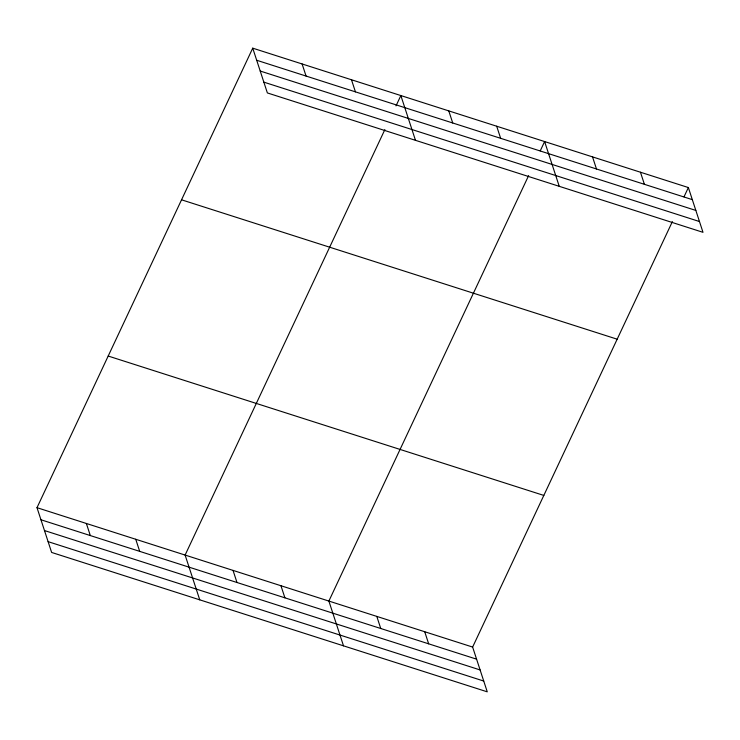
<?xml version="1.0" encoding="UTF-8"?>
<svg xmlns="http://www.w3.org/2000/svg" width="740" height="740" viewBox="0 0 740 740"><rect width="100%" height="100%" fill="white"/><g stroke="black" fill="none" stroke-linecap="round" stroke-linejoin="round"><path stroke-width="1.11" d="M672.383 221.593L472.629 647.065L487.262 691.835L51.634 552.447L37 507.677L252.738 48.165L688.366 187.553L703 232.323L267.371 92.935L252.738 48.165M384.874 129.602L185.111 555.074L199.745 599.835M396.011 105.876L400.849 95.562L415.482 140.322M528.628 175.602L328.875 601.065L343.508 645.835M540.255 150.84L544.612 141.553L559.246 186.323M684.01 196.84L688.366 187.553M256.688 60.255L692.316 199.643M260.212 71.04L695.841 210.428M263.847 82.149L699.476 221.538M181.541 199.809L617.179 339.197M108.197 356.042L543.826 495.43M37 507.677L472.629 647.065M40.95 519.767L476.588 659.164M44.474 530.552L480.112 669.941M48.109 541.662L483.738 681.05M640.452 172.226L644.401 184.316M592.527 156.889L596.477 168.979M496.688 126.226L500.647 138.315M448.773 110.889L452.723 122.979M351.482 79.763L355.431 91.853M302.105 63.964L306.064 76.053M424.714 631.738L428.664 643.828M376.789 616.402L380.749 628.491M280.95 585.738L284.909 597.827M233.035 570.401L236.985 582.491M135.744 539.275L139.694 551.365M86.367 523.476L90.326 535.566"/></g></svg>
